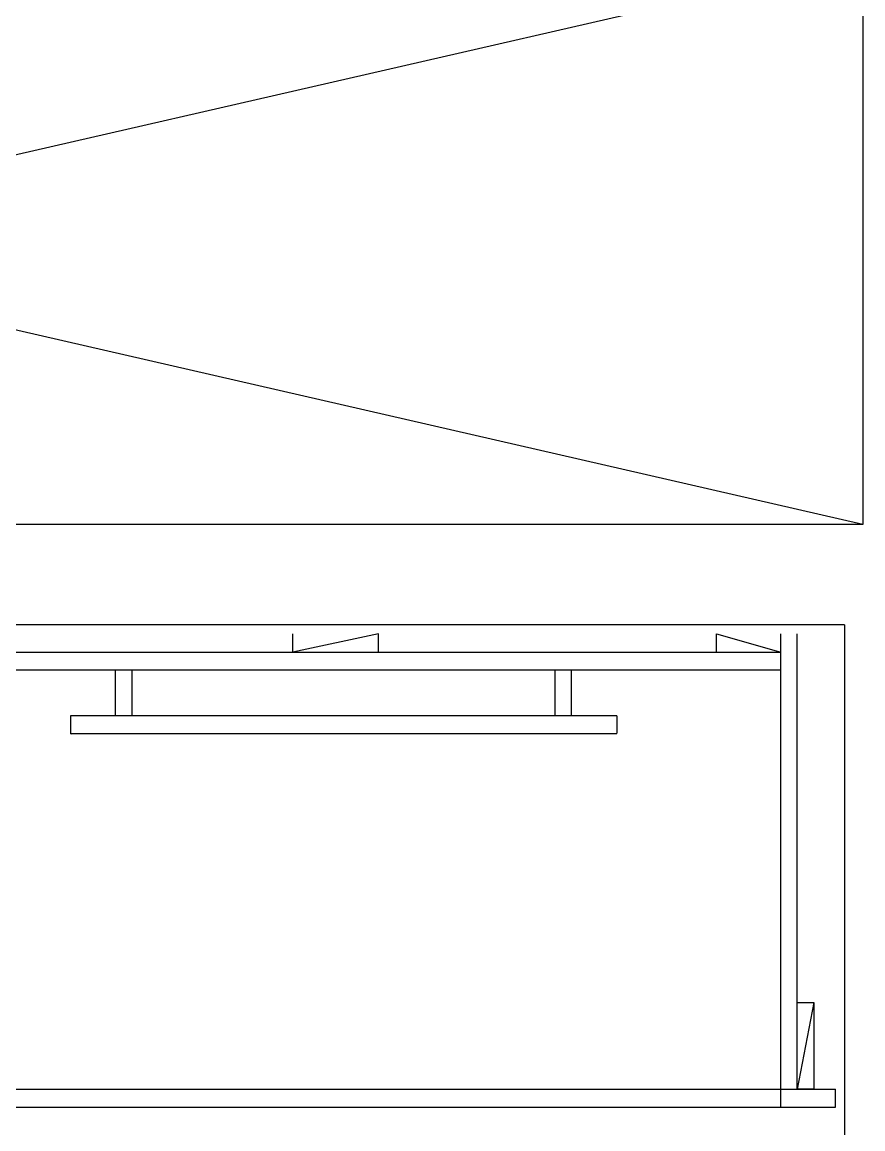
# Model space of a CAD drawing. Header units: millimetres. Extents: x -33000 to 294000, y 0 to 42408.
# Drawn here: x 134375 to 135298, y 14471 to 15686 of the extents above; entities that cross this region are included whole.
import ezdxf

# ---------------------------------------------------------------- set-up
doc = ezdxf.new("R2010")
doc.units = ezdxf.units.MM
doc.header["$LTSCALE"] = 50
doc.layers.add('arch', color=8, linetype='Continuous')

msp = doc.modelspace()

# ---------------------------------------------------------------- linework, layer by layer
at = {"layer": 'arch', "ltscale": 0.5}
for p, q in [((135298.3, 15134.6), (132598.3, 15754.6)), ((132598.3, 15134.6), (135298.3, 15754.6))]:
    msp.add_line(p, q, dxfattribs=at)
at = {"layer": 'arch'}
for p, q in [((135298.3, 15754.6), (135298.3, 15134.6)), ((135298.3, 15134.6), (134048.3, 15134.6)), ((135278.3, 15024.6), (134158.3, 15024.6)), ((134766.3, 15014.6), (134672.3, 14994.6)), ((134672.3, 14994.6), (134672.3, 15014.6)), ((134766.3, 14994.6), (134766.3, 15014.6)), ((135137.5, 14994.6), (135137.5, 15014.6)), ((135137.5, 15014.6), (135208.3, 14994.6)), ((135208.3, 14494.6), (135208.3, 15014.6)), ((135226.3, 14514.6), (135226.3, 15014.6)), ((135278.3, 15024.6), (135278.3, 14114.6)), ((134248.3, 14994.6), (135208.3, 14994.6)), ((135208.3, 14974.6), (134248.3, 14974.6)), ((134477.8, 14924.6), (134477.8, 14974.6)), ((134495.8, 14924.6), (134495.8, 14974.6)), ((134960.3, 14924.6), (134960.3, 14974.6)), ((134978.3, 14924.6), (134978.3, 14974.6)), ((134428.3, 14924.6), (134428.3, 14905.6)), ((135028.3, 14924.6), (134428.3, 14924.6)), ((134428.3, 14924.6), (134428.3, 14904.6)), ((135028.3, 14924.6), (135028.3, 14905.6)), ((134428.3, 14905.6), (134429.3, 14904.6)), ((135028.3, 14904.6), (134428.3, 14904.6)), ((135027.3, 14904.6), (134429.3, 14904.6)), ((135027.3, 14904.6), (135028.3, 14905.6)), ((135226.3, 14514.6), (135226.3, 14609.5)), ((135226.3, 14609.5), (135244.3, 14609.5)), ((135244.3, 14609.5), (135226.3, 14514.6)), ((135244.3, 14609.5), (135244.3, 14514.6)), ((134168.3, 14514.6), (135268.3, 14514.6)), ((135244.3, 14514.6), (135226.3, 14514.6)), ((135268.3, 14494.6), (135268.3, 14514.6)), ((134168.3, 14494.6), (135268.3, 14494.6))]:
    msp.add_line(p, q, dxfattribs=at)

doc.saveas('drawing.dxf')
